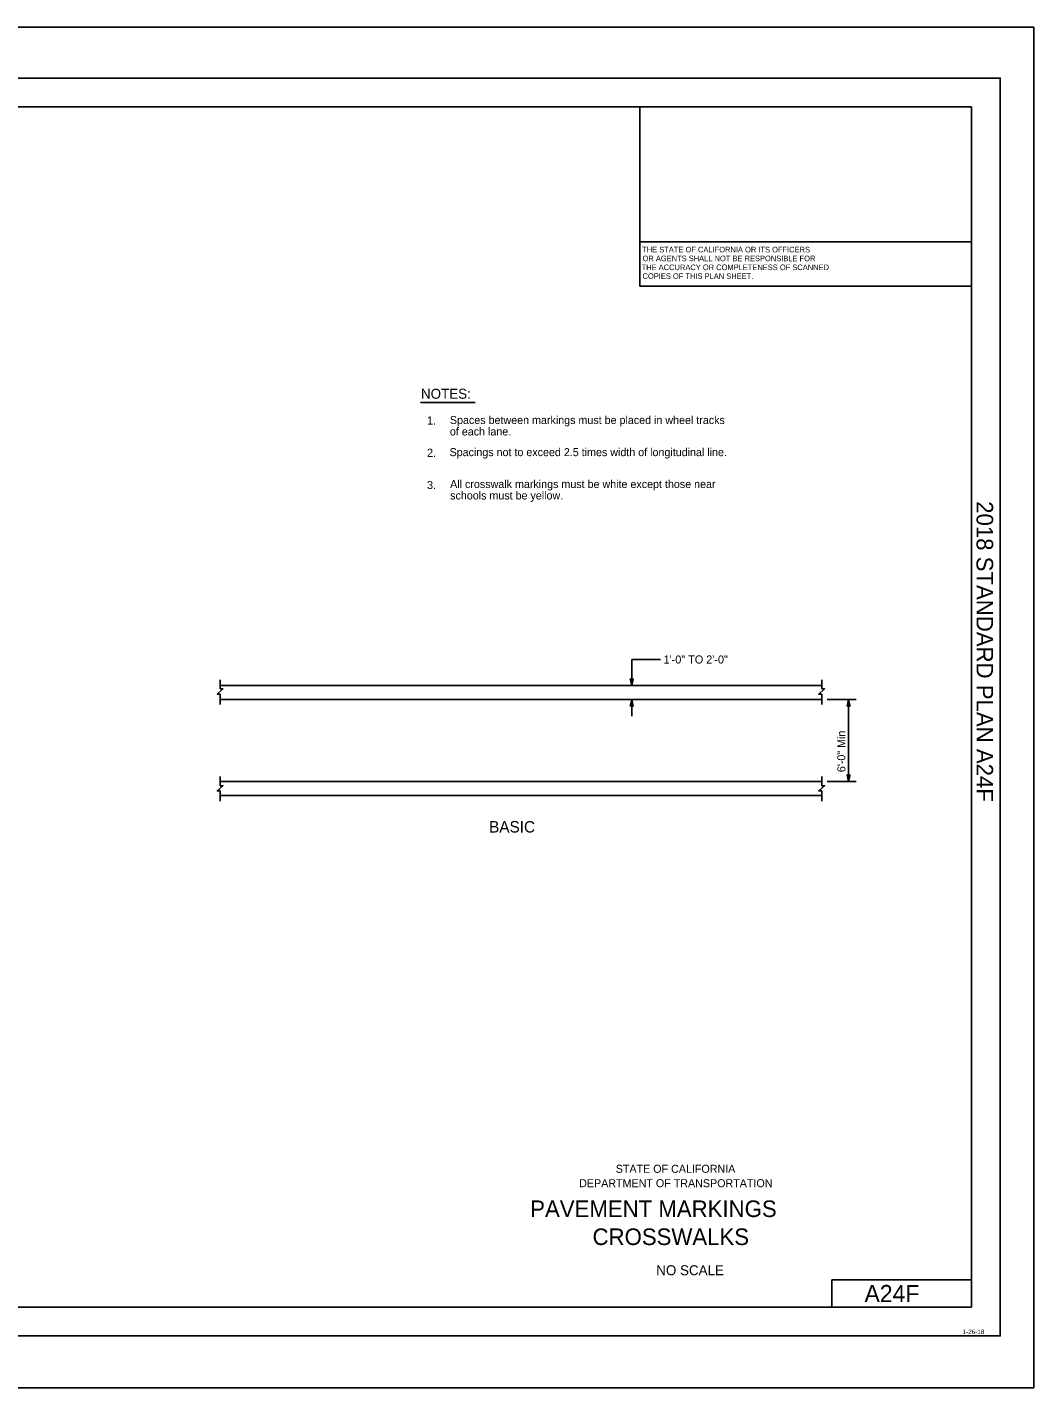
# Model space of a CAD drawing. Extents: x -894 to 866, y -476 to 714.
# Drawn here: x -14 to 866, y -476 to 714 of the extents above; entities that cross this region are included whole.
import ezdxf

# ---------------------------------------------------------------- set-up
doc = ezdxf.new("R2010")
doc.units = 0
for name, color, linetype in [('10 Sheet Format', 7, 'Continuous'), ('56 Stage 3 Anno', 7, 'Continuous'), ('57 Undefined', 7, 'Continuous'), ('60 Nongeo Data', 7, 'Continuous')]:
    doc.layers.add(name, color=color, linetype=linetype)

msp = doc.modelspace()

# ---------------------------------------------------------------- linework, layer by layer
at = {"layer": '10 Sheet Format'}
for p, q in [((-813.5, 644), (811.5, 644)), ((521.6, 487.1), (521.6, 644)), ((811.5, -406), (811.5, 644)), ((811.5, 525.9), (521.6, 525.9)), ((811.5, 487.1), (521.6, 487.1)), ((689.5, -406), (689.5, -382)), ((689.5, -382), (811.5, -382)), ((-438.7, -406), (199.1, -406)), ((198.8, -406), (811.5, -406)), ((836.6, -431), (836.6, -431))]:
    msp.add_line(p, q, dxfattribs=at)
for points in [[(-894, 713.6), (866, 713.6), (866, -476.4), (-894, -476.4)], [(-863.4, 669), (836.6, 669), (836.6, -431), (-863.4, -431)], [(-863.4, 669), (836.6, 669), (836.6, -431), (-863.4, -431)]]:
    msp.add_lwpolyline(points, close=True, dxfattribs=at)
at = {"layer": '56 Stage 3 Anno'}
for p, q in [((514.5, 160.5), (539.6, 160.5)), ((514.5, 160.5), (514.5, 137.7)), ((154.6, 142.9), (154.6, 134.8)), ((680.6, 142.9), (680.6, 134.8)), ((154.6, 130.3), (154.6, 121.3)), ((514.5, 125.7), (514.5, 110.9)), ((680.6, 130.3), (680.6, 121.3)), ((685.3, 125.7), (710.7, 125.7)), ((704, 125.7), (704, 53.7)), ((154.6, 58.2), (154.6, 50.1)), ((680.6, 58.2), (680.6, 50.1)), ((685.3, 53.7), (710.7, 53.7)), ((154.6, 45.6), (154.6, 36.6)), ((680.6, 45.6), (680.6, 36.6))]:
    msp.add_line(p, q, dxfattribs=at)
for points in [[(515.8, 143.6), (514.5, 137.7), (513.2, 143.6), (513.5, 143.4), (514.5, 139.1), (515.5, 143.4), (515.1, 143.2), (514.5, 140.4), (513.9, 143.2), (514.2, 143), (514.5, 141.8), (514.8, 143), (514.5, 142.8), (513.2, 143.6), (514.5, 142.8)], [(513.2, 119.8), (514.5, 125.7), (515.8, 119.8), (515.5, 120), (514.5, 124.4), (513.5, 120), (513.9, 120.2), (514.5, 123), (515.1, 120.2), (514.8, 120.5), (514.5, 121.6), (514.2, 120.4), (514.5, 120.6), (515.8, 119.8), (514.5, 120.6)], [(702.7, 119.8), (704, 125.7), (705.3, 119.8), (705, 120), (704, 124.4), (703, 120), (703.4, 120.2), (704, 123), (704.6, 120.2), (704.3, 120.5), (704, 121.6), (703.7, 120.4), (704, 120.6), (705.3, 119.8), (704, 120.6)], [(705.3, 59.6), (704, 53.7), (702.7, 59.6), (703.1, 59.4), (704, 55.1), (705, 59.4), (704.6, 59.2), (704, 56.4), (703.4, 59.2), (703.8, 59), (704, 57.8), (704.3, 59), (704, 58.8), (702.7, 59.6), (704, 58.8)]]:
    msp.add_lwpolyline(points, close=True, dxfattribs=at)
for points in [[(154.6, 134.8), (157.1, 134.8), (152.1, 130.3), (154.6, 130.3)], [(680.6, 134.8), (683, 134.8), (678, 130.3), (680.6, 130.3)], [(154.6, 50.1), (157.1, 50.1), (152.1, 45.6), (154.6, 45.6)], [(680.6, 50.1), (683, 50.1), (678, 45.6), (680.6, 45.6)]]:
    msp.add_lwpolyline(points, dxfattribs=at)
at = {"layer": '57 Undefined'}
msp.add_line((329.9, 385.3), (377.5, 385.3), dxfattribs=at)
at = {"layer": '60 Nongeo Data'}
for p, q in [((811.5, 644), (811.5, 644)), ((154.7, 137.7), (680.6, 137.7)), ((154.7, 125.7), (680.6, 125.7)), ((154.7, 53.7), (680.6, 53.7)), ((154.7, 41.7), (680.6, 41.7))]:
    msp.add_line(p, q, dxfattribs=at)

# ---------------------------------------------------------------- texts
at = {"layer": '10 Sheet Format'}
for s, height, p in [('THE STATE OF CALIFORNIA OR ITS OFFICERS', 4.9, (523.6, 516.6)), ('OR AGENTS SHALL NOT BE RESPONSIBLE FOR', 4.9, (523.9, 508.9)), ('THE ACCURACY OR COMPLETENESS OF SCANNED', 4.9, (523.1, 501.1)), ('COPIES OF THIS PLAN SHEET.', 4.9, (523.9, 493.4)), ('STATE OF CALIFORNIA', 7, (500.5, -288.4)), ('DEPARTMENT OF TRANSPORTATION', 7, (468.5, -301)), ('PAVEMENT MARKINGS', 14.5, (425.7, -327.1)), ('CROSSWALKS', 14.5, (480.2, -351.6)), ('NO SCALE', 8.75, (535.9, -378)), ('A24F', 15, (718, -401.5)), ('1-26-18', 4, (803.7, -429.5))]:
    msp.add_text(s, height=height, dxfattribs=at).set_placement(p)
msp.add_text('2018 STANDARD PLAN A24F', height=14.5, rotation=270, dxfattribs=at).set_placement((815.9, 299))
at = {"layer": '57 Undefined'}
for s, height, p in [('NOTES:', 8.75, (330.2, 388.6)), ('1.', 7.09, (335.5, 366)), ('Spaces between markings must be placed in wheel tracks', 7, (355.5, 366.5)), ('of each lane.', 7, (355.5, 356.5)), ('Spacings not to exceed 2.5 times width of longitudinal line.', 7, (355.2, 338.4)), ('2.', 7.09, (335.5, 337.8)), ('3.', 7.09, (335.5, 309.6)), ('All crosswalk markings must be white except those near', 7, (355.7, 310.5)), ('schools must be yellow.', 7, (355.7, 300.5)), ('1\'-0" TO 2\'-0"', 7.087, (542.3, 157)), ('BASIC', 10, (389.8, 9.2))]:
    msp.add_text(s, height=height, dxfattribs=at).set_placement(p)
msp.add_text('6\'-0" Min', height=7, rotation=90, dxfattribs=at).set_placement((701.2, 62))

doc.saveas('drawing.dxf')
